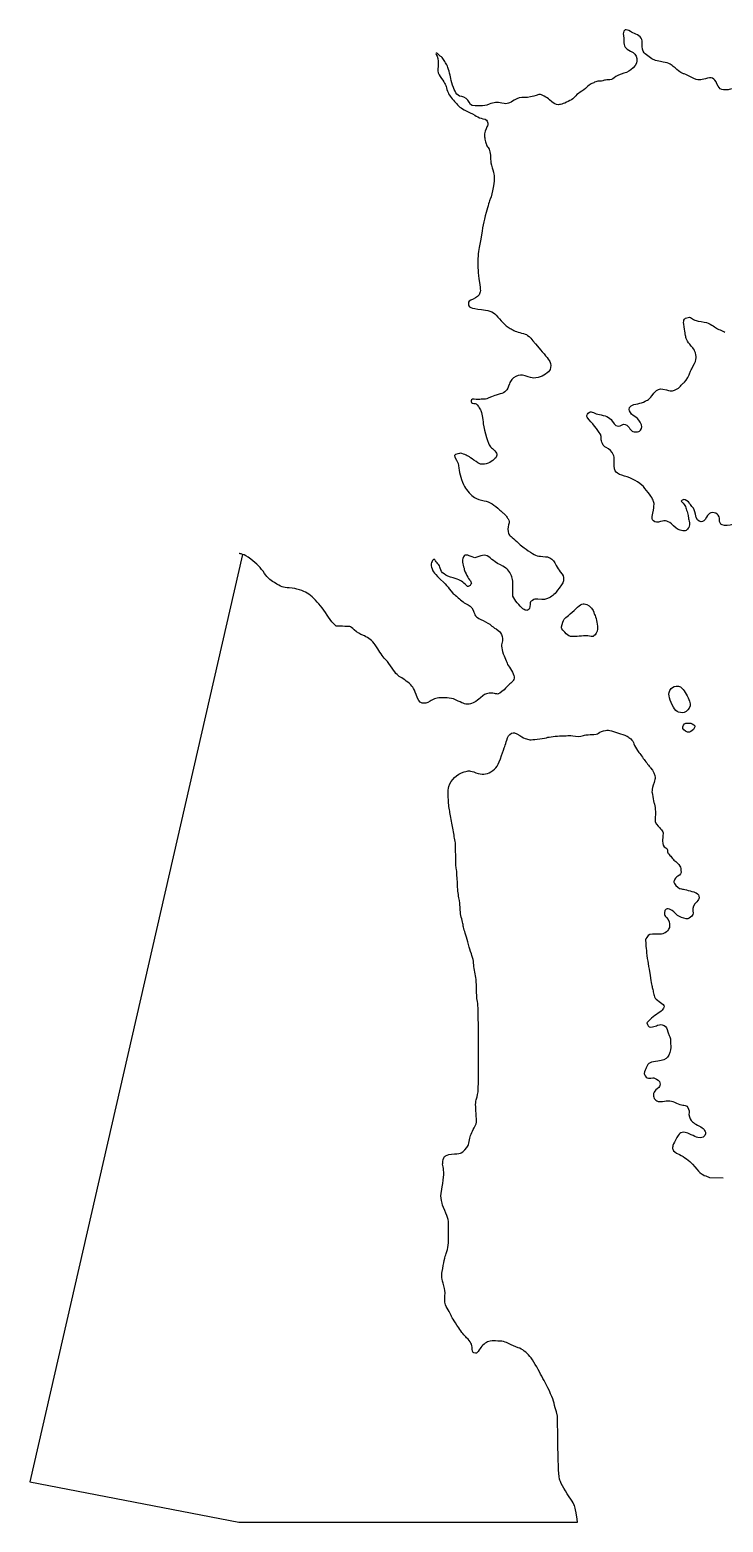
# Model space of a CAD drawing. Header units: millimetres. Extents: x -125 to 844, y -974 to -28.
# Drawn here: x -125 to 290, y -974 to -82 of the extents above; entities that cross this region are included whole.
import ezdxf

# ---------------------------------------------------------------- set-up
doc = ezdxf.new("R2010")
doc.units = ezdxf.units.MM
doc.layers.get('0').update_dxf_attribs({"linetype": 'CONTINUOUS'})

msp = doc.modelspace()

# ---------------------------------------------------------------- linework, layer by layer
for p, q in [((265.09, -363.25), (264.48, -363.72)), ((264.48, -363.72), (265.75, -365.07)), ((2.17, -395.58), (-125, -950)), ((141.05, -397.72), (138.85, -396.8)), ((143.43, -396.88), (141.05, -397.72)), ((163.91, -420.56), (163.91, -415.93)), ((165.07, -422.54), (163.91, -420.56)), ((58.16, -438.55), (56.46, -436.77)), ((61.94, -438.6), (58.16, -438.55)), ((245.82, -673.79), (243.89, -675.61)), ((243.89, -675.61), (244.29, -676.59)), ((279.16, -767.24), (281.44, -768.11)), ((120.81, -779.01), (121.66, -773.75)), ((281.44, -768.11), (289.61, -768.27)), ((121.21, -781.84), (120.81, -779.01)), ((190.58, -910.83), (189.89, -908.31)), ((190.76, -925.12), (190.58, -910.83)), ((-125, -950), (0, -974.2)), ((202.43, -974.2), (202.27, -972.42)), ((0, -974.2), (101.2, -974.2)), ((101.2, -974.2), (202.43, -974.2))]:
    msp.add_line(p, q)
for points in [[(234.16, -83), (231.56, -81.25), (229.87, -81.81), (229.87, -84.38)], [(229.87, -84.38), (229.9, -85.12), (229.98, -85.86), (230.06, -86.02)], [(230.06, -86.02), (230.16, -86.15), (230.21, -87.29), (230.21, -88.53)], [(230.21, -88.53), (230.19, -91.94), (231.09, -93.32), (234.29, -94.69)], [(237.33, -84.59), (236.35, -84.24), (234.95, -83.53), (234.16, -83)], [(241.17, -90.67), (241.54, -87.66), (240.27, -85.65), (237.33, -84.59)], [(117.95, -95.99), (117.71, -96.23), (117.74, -96.41), (118.06, -96.76)], [(119.14, -96.6), (118.48, -95.88), (118.19, -95.75), (117.95, -95.99)], [(118.06, -96.76), (119.04, -97.87), (119.38, -99.72), (119.22, -102.9)], [(120.84, -97.92), (120.39, -97.68), (119.62, -97.08), (119.14, -96.6)], [(122.37, -99.64), (121.97, -98.93), (121.29, -98.19), (120.84, -97.92)], [(234.29, -94.69), (238.63, -96.57), (239.34, -101.18), (235.88, -104.64)], [(242.44, -95.75), (241.56, -94.8), (240.96, -92.34), (241.17, -90.67)], [(248.36, -100.01), (246.99, -99.48), (243.71, -97.13), (242.44, -95.75)], [(118.96, -106.02), (118.69, -106.28), (119.62, -108.8), (120.36, -109.83)], [(119.22, -102.9), (119.12, -104.56), (119.01, -105.97), (118.96, -106.02)], [(123.98, -102.26), (123.48, -101.52), (122.77, -100.36), (122.37, -99.64)], [(126.47, -110.12), (125.99, -107.16), (124.88, -103.66), (123.98, -102.26)], [(235.88, -104.64), (233.92, -106.55), (232.54, -107.37), (230.29, -107.9)], [(252.23, -100.96), (250.9, -100.73), (249.16, -100.3), (248.36, -100.01)], [(259.79, -103.82), (258.15, -102.29), (256.59, -101.71), (252.23, -100.96)], [(265.91, -108.21), (265.06, -108.21), (262.78, -106.57), (259.79, -103.82)], [(120.36, -109.83), (122.85, -113.27), (123.67, -114.72), (124.14, -116.6)], [(129.73, -119.57), (128.64, -117.74), (126.84, -112.5), (126.47, -110.12)], [(210.61, -114.33), (210.11, -114.51), (208.97, -115.38), (208.09, -116.28)], [(212.75, -113.35), (212.09, -113.72), (211.11, -114.14), (210.61, -114.33)], [(215.53, -112.71), (214.44, -112.71), (213.65, -112.9), (212.75, -113.35)], [(218.15, -112.32), (217.57, -112.53), (216.4, -112.69), (215.53, -112.71)], [(220.72, -111.92), (219.9, -111.92), (218.73, -112.1), (218.15, -112.32)], [(224.37, -110.75), (223.44, -111.6), (222.44, -111.92), (220.72, -111.92)], [(230.29, -107.9), (228.15, -108.43), (225.56, -109.67), (224.37, -110.75)], [(270.01, -110.07), (267.92, -109.03), (266.07, -108.21), (265.91, -108.21)], [(275.4, -111.92), (273.98, -111.92), (273.45, -111.73), (270.01, -110.07)], [(279.03, -111.23), (277.71, -111.68), (276.46, -111.92), (275.4, -111.92)], [(285.91, -114.27), (284.45, -110.75), (282.68, -109.96), (279.03, -111.23)], [(288.82, -117.63), (287.36, -117.08), (286.81, -116.44), (285.91, -114.27)], [(124.14, -116.6), (124.91, -119.57), (125.7, -121.13), (127.56, -123.16)], [(127.56, -123.16), (128.48, -124.2), (129.7, -125.57), (130.25, -126.26)], [(133.35, -121.81), (131.26, -121.5), (130.62, -121.07), (129.73, -119.57)], [(137.74, -125.28), (136.84, -123.51), (135.02, -122.11), (133.35, -121.81)], [(164.57, -124.09), (163.49, -124.8), (161.95, -125.57), (161.18, -125.84)], [(170.97, -122.42), (168.62, -122.18), (166.79, -122.63), (164.57, -124.09)], [(177.83, -121.15), (176.34, -121.92), (172.67, -122.58), (170.97, -122.42)], [(179.71, -120.65), (179.23, -120.65), (178.38, -120.89), (177.83, -121.15)], [(185.76, -123.9), (184.1, -122.26), (181.11, -120.65), (179.71, -120.65)], [(191.11, -126.74), (189.52, -126.74), (187.59, -125.7), (185.76, -123.9)], [(197.96, -124.3), (195.05, -125.81), (192.48, -126.74), (191.11, -126.74)], [(200.92, -122), (200.26, -122.93), (199.5, -123.51), (197.96, -124.3)], [(204.15, -119.33), (202.62, -120.28), (201.51, -121.21), (200.92, -122)], [(208.09, -116.28), (207.2, -117.16), (205.42, -118.53), (204.15, -119.33)], [(294.51, -117.34), (291.49, -118.06), (290.09, -118.11), (288.82, -117.63)], [(130.25, -126.26), (131.76, -128.08), (133.67, -129.41), (137.05, -130.97)], [(137.05, -130.97), (138.72, -131.71), (140.94, -132.87), (142, -133.51)], [(143.93, -127.45), (139.46, -127.61), (138.83, -127.4), (137.74, -125.28)], [(142, -133.51), (143.35, -134.36), (144.49, -134.81), (145.84, -135.1)], [(149.62, -126.47), (147.53, -127.24), (146.84, -127.37), (143.93, -127.45)], [(157.35, -125.81), (154.31, -125.23), (152.66, -125.39), (149.62, -126.47)], [(161.18, -125.84), (159.86, -126.26), (159.65, -126.26), (157.35, -125.81)], [(145.84, -135.1), (148.06, -135.55), (148.59, -136), (148.83, -137.69)], [(148.35, -140.02), (147.58, -141.31), (146.84, -143.96), (146.84, -145.39)], [(148.83, -137.69), (148.99, -138.64), (148.91, -139.06), (148.35, -140.02)], [(146.84, -145.39), (146.84, -145.92), (147.08, -147.16), (147.35, -148.11)], [(147.35, -148.11), (147.64, -149.09), (147.93, -150.2), (148.01, -150.6)], [(148.01, -150.6), (148.11, -151), (148.54, -151.74), (148.99, -152.27)], [(148.99, -152.27), (149.94, -153.33), (150.52, -156), (150.55, -159.31)], [(150.55, -159.31), (150.55, -160.84), (150.76, -162.06), (151.47, -164.39)], [(152.59, -169.07), (152.93, -172.46), (151.74, -179.86), (150.28, -183.22)], [(151.47, -164.39), (151.98, -166.08), (152.48, -168.17), (152.59, -169.07)], [(150.28, -183.22), (149.97, -183.96), (148.91, -187.51), (147.9, -191.16)], [(147.9, -191.16), (146.29, -197.09), (145.79, -199.65), (144.67, -207.17)], [(143.91, -211.14), (143.22, -213.86), (142.88, -217.46), (142.9, -221.85)], [(144.67, -207.17), (144.52, -208.25), (144.17, -210.05), (143.91, -211.14)], [(142.9, -221.85), (142.9, -225.19), (143.17, -228.07), (144.25, -235.8)], [(144.17, -239.24), (143.64, -240.82), (142.24, -242.12), (140.07, -242.99)], [(144.25, -235.8), (144.52, -237.7), (144.49, -238.28), (144.17, -239.24)], [(140.07, -242.99), (137.69, -243.95), (137.32, -244.29), (137.32, -245.64)], [(137.32, -245.64), (137.32, -247.91), (138.3, -248.36), (145.12, -249.24)], [(145.12, -249.24), (148.83, -249.69), (149.6, -249.87), (151.24, -250.67)], [(151.24, -250.67), (152.77, -251.43), (153.41, -251.96), (154.91, -253.76)], [(154.91, -253.76), (157.51, -256.83), (159.68, -258.92), (161.08, -259.74)], [(266.28, -259.64), (265.91, -257.02), (265.91, -256.25), (266.17, -255.61)], [(266.17, -255.61), (266.57, -254.63), (267.41, -254.05), (268.74, -253.87)], [(268.74, -253.87), (269.77, -253.71), (270.01, -253.81), (271.94, -255.14)], [(271.94, -255.14), (272.84, -255.77), (273.61, -255.98), (276.41, -256.41)], [(276.41, -256.41), (279.24, -256.86), (280.14, -257.1), (281.91, -258)], [(281.91, -258), (283.08, -258.58), (284.51, -259.42), (285.06, -259.9)], [(161.08, -259.74), (161.77, -260.14), (162.8, -260.77), (163.38, -261.14)], [(163.38, -261.14), (164.44, -261.86), (167.24, -262.86), (170.21, -263.63)], [(170.21, -263.63), (172.85, -264.29), (173.38, -264.79), (179.55, -272.23)], [(266.96, -263.79), (266.83, -263.29), (266.51, -261.43), (266.28, -259.64)], [(267.23, -265.4), (267.23, -265.03), (267.12, -264.29), (266.96, -263.79)], [(271.49, -272.15), (268.79, -269.13), (267.23, -266.65), (267.23, -265.4)], [(285.06, -259.9), (285.64, -260.35), (286.89, -261.04), (287.84, -261.41)], [(287.84, -261.41), (288.82, -261.81), (290.09, -262.36), (290.64, -262.65)], [(179.55, -272.23), (180.55, -273.45), (182.3, -275.54), (183.44, -276.86)], [(270.8, -284.56), (273.66, -279.53), (273.98, -278.26), (273.05, -275.19)], [(273.05, -275.19), (272.65, -273.84), (272.18, -272.92), (271.49, -272.15)], [(186.16, -285.04), (185.45, -286.78), (182.03, -289.03), (178.96, -289.82)], [(183.44, -276.86), (184.55, -278.18), (185.71, -279.74), (186, -280.35)], [(186, -280.35), (186.64, -281.6), (186.69, -283.77), (186.16, -285.04)], [(269.74, -287.13), (269.82, -286.6), (270.3, -285.43), (270.8, -284.56)], [(161.82, -293.61), (160.52, -297.74), (159.44, -298.9), (156.24, -299.67)], [(163.17, -291.04), (162.69, -291.6), (162.08, -292.76), (161.82, -293.61)], [(168.33, -288.4), (166.93, -288.4), (164.28, -289.77), (163.17, -291.04)], [(174.44, -289.85), (172.93, -289.22), (169.49, -288.4), (168.33, -288.4)], [(178.96, -289.82), (176.9, -290.35), (175.66, -290.35), (174.44, -289.85)], [(263.71, -295.38), (264.19, -294.83), (264.77, -294.14), (265.03, -293.9)], [(265.03, -293.9), (265.3, -293.63), (265.91, -293.05), (266.41, -292.58)], [(266.41, -292.58), (267.68, -291.36), (269.53, -288.32), (269.74, -287.13)], [(141.95, -302.92), (140.02, -302.55), (139.07, -302.79), (138.83, -303.74)], [(144.2, -302.95), (143.83, -303.16), (143.19, -303.13), (141.95, -302.92)], [(146, -302.84), (145.26, -302.74), (144.52, -302.79), (144.2, -302.95)], [(149.49, -302.07), (147.61, -302.87), (147.06, -302.97), (146, -302.84)], [(156.24, -299.67), (154.41, -300.09), (153.96, -300.25), (149.49, -302.07)], [(243.05, -304.06), (245.16, -303), (245.53, -302.66), (247.68, -299.83)], [(247.68, -299.83), (248.26, -299.06), (249.21, -298.08), (249.82, -297.66)], [(249.82, -297.66), (251.46, -296.47), (252.39, -296.41), (255.64, -297.26)], [(255.64, -297.26), (257.49, -297.74), (258.76, -297.92), (259.34, -297.81)], [(259.34, -297.81), (260.91, -297.52), (262.84, -296.44), (263.71, -295.38)], [(138.83, -303.74), (138.64, -304.51), (139.51, -305.38), (140.44, -305.33)], [(140.44, -305.33), (141.87, -305.22), (142.08, -305.36), (143.22, -307.15)], [(143.22, -307.15), (143.88, -308.13), (144.54, -309.19), (144.7, -309.48)], [(144.7, -309.48), (145.18, -310.41), (146.05, -314.91), (146.05, -316.55)], [(208.07, -312.63), (208.28, -311.55), (209.47, -310.36), (210.32, -310.36)], [(210.32, -310.36), (210.69, -310.36), (211.85, -310.73), (212.86, -311.15)], [(212.86, -311.15), (213.89, -311.6), (215.56, -312.08), (216.56, -312.23)], [(216.56, -312.23), (220.4, -312.84), (222.06, -313.9), (224.02, -316.89)], [(233.36, -308.9), (233.36, -307.1), (235.06, -306.02), (238.6, -305.49)], [(235.8, -312.5), (234.55, -311.76), (233.36, -310.01), (233.36, -308.9)], [(238.6, -305.49), (240.29, -305.22), (241.46, -304.85), (243.05, -304.06)], [(146.05, -316.55), (146.05, -318.51), (148.7, -328.48), (149.65, -330.12)], [(209.47, -315.15), (208.09, -313.64), (207.94, -313.37), (208.07, -312.63)], [(216.38, -324.11), (216.06, -323.16), (212.06, -317.92), (209.47, -315.15)], [(224.02, -316.89), (224.5, -317.66), (225.13, -318.4), (225.45, -318.56)], [(225.45, -318.56), (226.32, -319.03), (227.89, -318.93), (228.86, -318.32)], [(228.86, -318.32), (229.37, -318.03), (230, -317.76), (230.27, -317.76)], [(230.27, -317.76), (231.17, -317.76), (232.89, -318.85), (233.31, -319.7)], [(233.31, -319.7), (233.55, -320.17), (234.16, -320.91), (234.63, -321.39)], [(239.95, -316.49), (238.92, -314.62), (238.31, -314.03), (235.8, -312.5)], [(240.14, -321.36), (241.41, -320.09), (241.35, -319.01), (239.95, -316.49)], [(216.64, -326.36), (216.64, -325.62), (216.54, -324.62), (216.38, -324.11)], [(217.43, -329.33), (216.8, -328.08), (216.61, -327.37), (216.64, -326.36)], [(219.71, -331.66), (218.44, -331.05), (218.18, -330.78), (217.43, -329.33)], [(234.63, -321.39), (235.45, -322.21), (235.64, -322.26), (237.38, -322.26)], [(237.38, -322.26), (239.13, -322.26), (239.29, -322.21), (240.14, -321.36)], [(130.92, -335.41), (128.4, -336.05), (128.3, -336.47), (130.1, -339.25)], [(134.33, -335.65), (132.61, -335.02), (132.53, -334.99), (130.92, -335.41)], [(140.6, -339.22), (137.37, -336.92), (136.82, -336.58), (134.33, -335.65)], [(149.65, -330.12), (150.02, -330.73), (150.94, -331.76), (151.71, -332.37)], [(151.71, -332.37), (153.96, -334.17), (154.75, -336.02), (153.91, -337.53)], [(153.91, -337.53), (153.72, -337.85), (152.8, -338.69), (151.84, -339.43)], [(223.92, -335.97), (223.12, -334.22), (221.38, -332.45), (219.71, -331.66)], [(224.45, -340.39), (224.5, -337.61), (224.42, -337.05), (223.92, -335.97)], [(130.1, -339.25), (131.29, -341.13), (131.34, -341.26), (131.55, -344.01)], [(131.55, -344.01), (131.79, -347.21), (133.14, -351.58), (134.96, -355.1)], [(147.85, -341.37), (144.94, -342.13), (144.36, -341.95), (140.6, -339.22)], [(151.84, -339.43), (150.42, -340.55), (149.67, -340.89), (147.85, -341.37)], [(225.64, -346.45), (224.66, -345.36), (224.37, -344.01), (224.45, -340.39)], [(230.64, -348.83), (228.41, -348.24), (226.46, -347.32), (225.64, -346.45)], [(134.96, -355.1), (136.08, -357.24), (139.01, -360.44), (140.94, -361.61)], [(241.88, -355.04), (239.71, -352.66), (234.71, -349.91), (230.64, -348.83)], [(247.76, -363.19), (247.17, -361.63), (244.53, -357.98), (241.88, -355.04)], [(140.94, -361.61), (142.16, -362.35), (144.59, -363.17), (146.69, -363.56)], [(146.69, -363.56), (149.73, -364.12), (153.06, -366.1), (155.97, -369.09)], [(247.54, -370.95), (248.52, -365.44), (248.55, -365.28), (247.76, -363.19)], [(266.07, -362.74), (265.88, -362.74), (265.43, -362.96), (265.09, -363.25)], [(265.75, -365.07), (266.57, -365.95), (267.12, -366.84), (267.36, -367.69)], [(269.45, -364.91), (268.98, -364.04), (266.91, -362.74), (266.07, -362.74)], [(270.96, -366.92), (270.4, -366.29), (269.74, -365.39), (269.45, -364.91)], [(155.97, -369.09), (156.71, -369.83), (157.72, -370.68), (158.25, -371)], [(158.25, -371), (158.78, -371.29), (159.46, -371.98), (159.78, -372.51)], [(159.78, -372.51), (160.1, -373.04), (160.66, -373.86), (161.03, -374.36)], [(161.03, -374.36), (161.77, -375.39), (161.82, -376.24), (161.26, -377.83)], [(247.91, -375.55), (246.99, -374.76), (246.94, -374.25), (247.54, -370.95)], [(267.36, -367.69), (267.57, -368.38), (267.97, -369.78), (268.29, -370.81)], [(268.29, -370.81), (268.58, -371.82), (268.82, -372.96), (268.82, -373.3)], [(268.82, -373.3), (268.82, -373.67), (269, -374.73), (269.24, -375.68)], [(273.02, -371.53), (272.73, -369.46), (272.26, -368.41), (270.96, -366.92)], [(276.49, -376.11), (274.66, -376.11), (273.45, -374.46), (273.02, -371.53)], [(279.69, -373.43), (278.58, -375.39), (277.73, -376.11), (276.49, -376.11)], [(282.34, -370.84), (281.09, -371.37), (280.62, -371.85), (279.69, -373.43)], [(287.5, -374.97), (287.92, -372.35), (284.74, -369.83), (282.34, -370.84)], [(161.26, -377.83), (160.79, -379.15), (160.76, -381.82), (161.21, -383.12)], [(161.21, -383.12), (161.42, -383.73), (161.98, -384.36), (162.82, -384.97)], [(252.2, -376), (250.24, -376.66), (249.11, -376.53), (247.91, -375.55)], [(259.85, -378.46), (256.43, -375.36), (255.22, -374.97), (252.2, -376)], [(265.4, -381.42), (263.13, -381.19), (262.49, -380.84), (259.85, -378.46)], [(267.97, -380.89), (267.18, -381.56), (266.99, -381.58), (265.4, -381.42)], [(269.24, -378.78), (268.95, -379.68), (268.5, -380.42), (267.97, -380.89)], [(269.24, -375.68), (269.64, -377.27), (269.64, -377.48), (269.24, -378.78)], [(289.06, -377.98), (287.89, -377.48), (287.28, -376.32), (287.5, -374.97)], [(295.33, -377.8), (293.66, -378.46), (290.46, -378.57), (289.06, -377.98)], [(162.82, -384.97), (163.54, -385.47), (165.07, -386.82), (166.24, -387.93)], [(166.24, -387.93), (168.38, -390.02), (169.17, -390.68), (173.04, -393.44)], [(2.17, -395.58), (1.16, -395.26), (0.26, -395.02), (0.16, -395.02)], [(7.09, -398.44), (4.6, -396.58), (3.62, -396), (2.17, -395.58)], [(15.4, -406.93), (13.04, -403.54), (10.8, -401.24), (7.09, -398.44)], [(114.99, -401.29), (114.86, -401.88), (115.01, -402.7), (115.52, -404.15)], [(116.31, -398.7), (115.73, -399.18), (115.2, -400.21), (114.99, -401.29)], [(117.32, -399.1), (116.81, -398.41), (116.71, -398.38), (116.31, -398.7)], [(118.98, -401.19), (118.37, -400.45), (117.63, -399.52), (117.32, -399.1)], [(120.39, -403.89), (120.17, -402.91), (119.78, -402.11), (118.98, -401.19)], [(134.01, -398.12), (133.54, -399.42), (133.54, -399.55), (134.01, -401.29)], [(135.81, -396), (134.78, -396.16), (134.62, -396.35), (134.01, -398.12)], [(134.01, -401.29), (134.25, -402.27), (134.62, -403.78), (134.81, -404.6)], [(138.85, -396.8), (137.29, -396.13), (136.42, -395.9), (135.81, -396)], [(151.34, -398.59), (148.59, -395.95), (146.98, -395.58), (143.43, -396.88)], [(156.45, -401.93), (153.88, -400.58), (152.37, -399.6), (151.34, -398.59)], [(173.04, -393.44), (176.9, -396.19), (178.06, -396.64), (181.72, -396.85)], [(181.72, -396.85), (184.44, -397.01), (185, -397.11), (186.06, -397.75)], [(186.06, -397.75), (187.67, -398.67), (188.78, -400), (189.84, -402.27)], [(21.27, -412.49), (17.99, -410.42), (17.54, -410.02), (15.4, -406.93)], [(115.52, -404.15), (116.28, -406.32), (116.23, -406.27), (122.5, -412.35)], [(128.19, -409.68), (123.4, -408.38), (120.94, -406.59), (120.39, -403.89)], [(135.26, -413.39), (133.51, -411.56), (131.68, -410.61), (128.19, -409.68)], [(134.81, -404.6), (135.12, -405.98), (137.53, -410.69), (138.14, -411.03)], [(162.59, -407.59), (160.76, -404.31), (160.42, -403.97), (156.45, -401.93)], [(163.91, -415.93), (163.91, -410.58), (163.78, -409.76), (162.59, -407.59)], [(189.84, -402.27), (190.34, -403.3), (191.4, -404.97), (192.22, -406)], [(192.22, -406), (193.99, -408.25), (194.26, -408.83), (194.23, -410.45)], [(30.16, -415.66), (26.33, -415.45), (25.51, -415.16), (21.27, -412.49)], [(36.33, -416.8), (33.95, -416.03), (32.91, -415.82), (30.16, -415.66)], [(44.79, -421.98), (41.91, -419.21), (40.01, -418.02), (36.33, -416.8)], [(122.5, -412.35), (123.56, -413.36), (125.04, -415.1), (125.81, -416.19)], [(125.81, -416.19), (127.4, -418.41), (128.22, -419.36), (128.59, -419.36)], [(137.58, -414.6), (136.76, -414.95), (136.74, -414.92), (135.26, -413.39)], [(138.8, -413.52), (138.59, -413.91), (138.03, -414.42), (137.58, -414.6)], [(138.14, -411.03), (138.27, -411.14), (138.56, -411.53), (138.77, -411.98)], [(138.77, -411.98), (139.14, -412.67), (139.14, -412.83), (138.8, -413.52)], [(191.56, -415.82), (188.81, -419.55), (187.99, -420.34), (185.58, -421.53)], [(194.23, -410.45), (194.23, -411.96), (193.86, -412.72), (191.56, -415.82)], [(52.73, -431.88), (50.01, -427.67), (47.63, -424.71), (44.79, -421.98)], [(128.59, -419.36), (128.72, -419.36), (129.86, -420.32), (131.07, -421.48)], [(131.07, -421.48), (133.22, -423.49), (134.88, -424.68), (137.16, -425.85)], [(137.16, -425.85), (138.72, -426.64), (140.1, -428.36), (140.6, -430.21)], [(171.19, -428.92), (169.89, -428.52), (166.58, -425.08), (165.07, -422.54)], [(174.15, -425.32), (174.04, -427.83), (173.86, -428.33), (172.98, -428.78)], [(175.55, -423.1), (174.28, -423.97), (174.23, -424.05), (174.15, -425.32)], [(178.86, -422.41), (176.9, -422.22), (176.85, -422.22), (175.55, -423.1)], [(185.58, -421.53), (183.2, -422.7), (182.54, -422.8), (178.86, -422.41)], [(197.22, -432.06), (198.38, -431.14), (200.32, -429.39), (201.53, -428.15)], [(201.53, -428.15), (204.39, -425.26), (205.93, -424.66), (208.17, -425.58)], [(208.17, -425.58), (209.84, -426.3), (212.2, -429), (212.2, -430.24)], [(56.46, -436.77), (55.54, -435.8), (53.87, -433.57), (52.73, -431.88)], [(140.6, -430.21), (141.29, -432.59), (141.98, -433.26), (146.02, -435.16)], [(146.02, -435.16), (148.19, -436.19), (150.05, -437.25), (150.73, -437.91)], [(172.98, -428.78), (172.32, -429.13), (171.98, -429.15), (171.19, -428.92)], [(193.01, -438.89), (193.33, -436.93), (193.94, -435.13), (194.55, -434.42)], [(194.55, -434.42), (194.87, -434.02), (196.08, -432.96), (197.22, -432.06)], [(212.2, -430.24), (212.2, -430.42), (212.57, -431.32), (213.02, -432.22)], [(213.02, -432.22), (213.92, -434.1), (214.68, -438.23), (214.52, -440.4)], [(66.28, -438.79), (65.96, -438.71), (64, -438.63), (61.94, -438.6)], [(68.95, -440.69), (67.79, -439.71), (66.6, -438.86), (66.28, -438.79)], [(74.08, -443.84), (72.68, -443.42), (70.96, -442.36), (68.95, -440.69)], [(76.89, -445.32), (75.72, -444.61), (74.45, -443.94), (74.08, -443.84)], [(83.08, -452.07), (81.02, -448.65), (79.24, -446.72), (76.89, -445.32)], [(150.73, -437.91), (151.37, -438.49), (152.74, -439.5), (153.78, -440.19)], [(153.78, -440.19), (156, -441.62), (156.18, -441.8), (157.03, -443.57)], [(157.03, -443.57), (157.8, -445.11), (157.85, -446.41), (157.29, -448.79)], [(194.89, -442.12), (192.83, -440), (192.83, -440), (193.01, -438.89)], [(197.86, -444.53), (197.27, -444.34), (196.14, -443.42), (194.89, -442.12)], [(206.19, -444.34), (202.67, -444.74), (198.76, -444.82), (197.86, -444.53)], [(209.66, -444.5), (208.54, -444.31), (207.09, -444.24), (206.19, -444.34)], [(212.28, -444.39), (211.67, -444.76), (211.38, -444.79), (209.66, -444.5)], [(214.52, -440.4), (214.39, -441.85), (213.39, -443.65), (212.28, -444.39)], [(88.11, -458.92), (86.68, -457.44), (84.75, -454.77), (83.08, -452.07)], [(157.29, -448.79), (156.95, -450.35), (156.95, -450.64), (157.45, -452.7)], [(157.45, -452.7), (157.74, -453.95), (158.43, -455.96), (158.99, -457.2)], [(91.68, -463.68), (90.41, -461.78), (88.82, -459.63), (88.11, -458.92)], [(97.37, -469.5), (95.17, -468.39), (94.01, -467.17), (91.68, -463.68)], [(158.99, -457.2), (159.54, -458.44), (160.21, -460), (160.44, -460.69)], [(160.44, -460.69), (160.71, -461.38), (161.55, -462.86), (162.37, -463.95)], [(162.37, -463.95), (164.49, -466.86), (165.13, -469.45), (164.09, -471.01)], [(104.03, -474.93), (103, -473.45), (99.48, -470.59), (97.37, -469.5)], [(164.09, -471.01), (163.86, -471.38), (162.9, -472.33), (161.98, -473.08)], [(105.97, -479.27), (105.36, -477.39), (104.7, -475.83), (104.03, -474.93)], [(109.59, -484.48), (107.95, -484.03), (107.05, -482.73), (105.97, -479.27)], [(125.81, -481.52), (122.77, -481.12), (118.48, -481.33), (117.08, -481.91)], [(131.1, -483.26), (128.64, -482.04), (127.82, -481.78), (125.81, -481.52)], [(144.44, -481.38), (142.11, -483.5), (139.51, -484.98), (137.72, -485.17)], [(149.73, -478.63), (147.21, -479.11), (146.58, -479.45), (144.44, -481.38)], [(152.85, -478.79), (151.53, -478.45), (150.87, -478.42), (149.73, -478.63)], [(155.13, -479.05), (154.81, -479.13), (153.78, -479.03), (152.85, -478.79)], [(159.52, -475.54), (158.64, -476.75), (156.05, -478.82), (155.13, -479.05)], [(161.98, -473.08), (161.05, -473.82), (159.97, -474.93), (159.52, -475.54)], [(257.18, -479.21), (257.18, -477.81), (258.15, -475.85), (259.24, -475.09)], [(261.28, -488.84), (259.48, -486.91), (257.18, -481.52), (257.18, -479.21)], [(259.24, -475.09), (260.46, -474.24), (262.63, -474.13), (264.05, -474.87)], [(264.05, -474.87), (265.19, -475.48), (267.15, -478.21), (268.71, -481.38)], [(268.71, -481.38), (270.09, -484.19), (270.25, -485.78), (269.27, -487.49)], [(114.3, -483.39), (112.29, -484.58), (111.1, -484.88), (109.59, -484.48)], [(117.08, -481.91), (116.5, -482.15), (115.25, -482.81), (114.3, -483.39)], [(137.72, -485.17), (136.02, -485.38), (134.41, -484.9), (131.1, -483.26)], [(265.3, -490.27), (263.58, -490.27), (262.15, -489.77), (261.28, -488.84)], [(269.27, -487.49), (268.39, -489.06), (266.65, -490.27), (265.3, -490.27)], [(265.56, -499.61), (265.19, -498.32), (266.01, -496.81), (267.23, -496.6)], [(269.43, -501.81), (268.08, -502.15), (265.93, -500.96), (265.56, -499.61)], [(267.23, -496.6), (269, -496.28), (269.98, -496.36), (271.15, -496.91)], [(272.34, -499.59), (271.81, -500.51), (270.43, -501.57), (269.43, -501.81)], [(271.15, -496.91), (272.68, -497.68), (273.02, -498.42), (272.34, -499.59)], [(159.01, -510.38), (159.33, -509.59), (159.89, -507.92), (160.23, -506.7)], [(160.23, -506.7), (160.87, -504.4), (161.61, -503.29), (163.04, -502.55)], [(163.04, -502.55), (164.31, -501.89), (165.1, -502.1), (168.12, -503.95)], [(168.12, -503.95), (171.4, -505.94), (172.72, -506.41), (174.86, -506.41)], [(174.86, -506.41), (176.74, -506.41), (183.12, -505.49), (184.84, -504.96)], [(184.84, -504.96), (186.43, -504.48), (192.11, -503.93), (193.23, -504.14)], [(193.23, -504.14), (193.65, -504.22), (194.76, -504.16), (195.69, -503.98)], [(195.69, -503.98), (197.09, -503.74), (197.75, -503.74), (199.68, -504.11)], [(199.68, -504.11), (202.04, -504.56), (203.84, -504.48), (206.03, -503.79)], [(206.03, -503.79), (206.51, -503.66), (208.33, -503.48), (210.13, -503.37)], [(210.13, -503.37), (213.78, -503.18), (214.18, -503.11), (215.11, -502.39)], [(215.11, -502.39), (216.11, -501.6), (217.41, -501.12), (219.31, -500.86)], [(219.31, -500.86), (221.22, -500.59), (221.14, -500.57), (228.2, -502.87)], [(228.2, -502.87), (232.65, -504.32), (232.6, -504.3), (234.34, -505.96)], [(234.34, -505.96), (235.43, -506.99), (235.85, -507.6), (236.27, -508.95)], [(150.68, -525.52), (154.09, -523.4), (155.07, -521.92), (157.11, -515.81)], [(157.11, -515.81), (157.85, -513.61), (158.7, -511.18), (159.01, -510.38)], [(236.27, -508.95), (236.62, -509.98), (237.46, -511.49), (238.47, -512.87)], [(238.47, -512.87), (239.37, -514.11), (241.11, -516.52), (242.36, -518.21)], [(125.62, -534.3), (126.87, -530.23), (130.23, -527.02), (134.81, -525.57)], [(134.81, -525.57), (137.32, -524.77), (138.03, -524.83), (141.76, -526.12)], [(141.76, -526.12), (145.49, -527.45), (147.82, -527.29), (150.68, -525.52)], [(242.36, -518.21), (243.6, -519.91), (245.35, -522.16), (246.25, -523.19)], [(246.25, -523.19), (247.91, -525.12), (248.97, -527.39), (248.97, -529.03)], [(125.25, -540.91), (125.1, -536.52), (125.12, -535.99), (125.62, -534.3)], [(248.34, -531.94), (246.75, -537.24), (246.83, -536.6), (247.49, -540.44)], [(248.97, -529.03), (248.97, -529.46), (248.68, -530.78), (248.34, -531.94)], [(126.07, -549.14), (125.62, -546.76), (125.36, -544.22), (125.25, -540.91)], [(247.49, -540.44), (247.84, -542.34), (248.23, -544.14), (248.39, -544.43)], [(127.53, -557.21), (127.08, -554.67), (126.42, -551.02), (126.07, -549.14)], [(248.39, -544.43), (248.95, -545.47), (249.34, -550.39), (249.03, -552.34)], [(249.03, -552.34), (248.58, -555.07), (248.92, -556.18), (250.8, -558.14)], [(128.98, -565.23), (128.64, -563.35), (127.98, -559.75), (127.53, -557.21)], [(250.8, -558.14), (251.65, -559.01), (252.65, -560.23), (253.07, -560.84)], [(253.07, -560.84), (253.74, -561.87), (253.79, -562.08), (253.6, -563.48)], [(129.65, -575.15), (129.65, -569.25), (129.57, -568.25), (128.98, -565.23)], [(253.6, -563.48), (253.5, -564.33), (253.39, -565.84), (253.39, -566.87)], [(253.39, -566.87), (253.37, -569.12), (253.84, -570.18), (255.32, -571.1)], [(130.07, -583.94), (129.75, -582.24), (129.65, -580.1), (129.65, -575.15)], [(255.32, -571.1), (256.3, -571.71), (256.38, -571.87), (256.38, -572.9)], [(256.38, -572.9), (256.38, -573.8), (256.54, -574.2), (257.07, -574.7)], [(257.07, -574.7), (257.44, -575.05), (258.15, -575.95), (258.66, -576.69)], [(258.66, -576.69), (259.13, -577.4), (260.09, -578.41), (260.72, -578.86)], [(260.72, -578.86), (261.38, -579.33), (262.44, -580.34), (263.08, -581.1)], [(130.7, -591.74), (130.6, -588.54), (130.33, -585.23), (130.07, -583.94)], [(262.47, -587.98), (261.59, -588.41), (261.12, -588.88), (260.69, -589.76)], [(264.37, -584.41), (264.53, -586.66), (264.32, -587.03), (262.47, -587.98)], [(263.08, -581.1), (264.19, -582.4), (264.27, -582.59), (264.37, -584.41)], [(131.6, -601), (131.07, -598.17), (130.86, -596), (130.7, -591.74)], [(260.69, -589.76), (260.35, -590.39), (260.09, -591.16), (260.09, -591.48)], [(260.09, -591.48), (260.09, -592.24), (262.39, -594.78), (263.5, -595.26)], [(263.5, -595.26), (264.03, -595.47), (265.11, -595.74), (265.91, -595.84)], [(265.91, -595.84), (267.81, -596.11), (272.1, -597.3), (273.47, -597.98)], [(132.29, -606.27), (132.29, -605.39), (131.97, -603.04), (131.6, -601)], [(133.51, -614.52), (132.79, -612.14), (132.29, -608.67), (132.29, -606.27)], [(273.84, -603.25), (271.99, -605.05), (271.36, -606.56), (271.54, -608.75)], [(273.47, -597.98), (274.72, -598.59), (275.17, -599.36), (275.17, -600.9)], [(275.17, -600.9), (275.17, -601.85), (275.01, -602.14), (273.84, -603.25)], [(134.14, -617.43), (134.14, -617.03), (133.85, -615.71), (133.51, -614.52)], [(255.08, -608.17), (254.69, -608.67), (254.53, -609.26), (254.53, -610.18)], [(254.53, -610.18), (254.53, -611.35), (254.64, -611.58), (255.72, -612.75)], [(261.14, -610.26), (258.29, -607.51), (256.17, -606.8), (255.08, -608.17)], [(255.72, -612.75), (257.25, -614.39), (257.84, -616), (257.57, -617.93)], [(266.12, -613.15), (263.74, -612.48), (263.08, -612.11), (261.14, -610.26)], [(270.17, -612.59), (269.03, -613.54), (268.05, -613.67), (266.12, -613.15)], [(271.54, -608.75), (271.73, -610.68), (271.44, -611.5), (270.17, -612.59)], [(134.81, -620.18), (134.43, -619.07), (134.14, -617.86), (134.14, -617.43)], [(137.82, -630.37), (136.63, -626.11), (135.55, -622.43), (134.81, -620.18)], [(249.29, -622.67), (246.09, -622.46), (245.08, -622.83), (243.89, -624.65)], [(256.25, -620.66), (254.64, -622.43), (252.97, -622.94), (249.29, -622.67)], [(257.57, -617.93), (257.44, -619.13), (257.2, -619.57), (256.25, -620.66)], [(139.41, -635.48), (138.96, -634.29), (138.24, -631.96), (137.82, -630.37)], [(243.89, -624.65), (243.15, -625.79), (243.13, -625.98), (243.28, -627.72)], [(243.28, -627.72), (243.36, -628.73), (243.55, -630.87), (243.68, -632.49)], [(243.68, -632.49), (243.81, -634.07), (244.16, -636.88), (244.48, -638.7)], [(140.36, -639.97), (140.26, -638.49), (139.91, -636.93), (139.41, -635.48)], [(141.66, -648.63), (141.05, -645.85), (140.55, -642.57), (140.36, -639.97)], [(244.48, -638.7), (244.79, -640.53), (245.27, -643.39), (245.53, -645.05)], [(142.08, -655.11), (142.08, -651.96), (141.95, -649.9), (141.66, -648.63)], [(245.53, -645.05), (246.54, -651.27), (246.88, -653.15), (247.25, -654.45)], [(142.64, -662.91), (142.24, -660.56), (142.08, -658.55), (142.08, -655.11)], [(247.25, -654.45), (247.44, -655.16), (247.7, -656.43), (247.78, -657.23)], [(247.78, -657.23), (247.89, -658.02), (248.26, -659.32), (248.6, -660.06)], [(248.6, -660.06), (249.16, -661.22), (249.63, -661.7), (251.43, -662.94)], [(143.27, -691.09), (143.19, -667.2), (143.17, -665.96), (142.64, -662.91)], [(254.26, -666.09), (254.26, -667.12), (252.62, -668.79), (249.77, -670.67)], [(251.43, -662.94), (254.03, -664.74), (254.26, -665), (254.26, -666.09)], [(244.29, -676.59), (244.92, -678.1), (245.69, -678.47), (247.41, -678.1)], [(249.77, -670.67), (248.68, -671.38), (246.91, -672.78), (245.82, -673.79)], [(247.41, -678.1), (248.21, -677.94), (249.56, -677.52), (250.4, -677.15)], [(250.4, -677.15), (252.07, -676.46), (252.52, -676.49), (254.42, -677.36)], [(254.42, -677.36), (255.64, -677.94), (256.14, -678.87), (256.51, -681.14)], [(256.51, -681.14), (256.62, -681.7), (256.99, -682.65), (257.39, -683.21)], [(257.39, -683.21), (258.1, -684.29), (258.18, -685.06), (258.31, -690.43)], [(141.95, -721.62), (143.4, -716.62), (143.35, -718.19), (143.27, -691.09)], [(258.31, -690.43), (258.37, -691.86), (257.28, -695.06), (256.38, -696.17)], [(242.99, -703.98), (242.28, -705.56), (242.25, -706.33), (242.91, -707.28)], [(243.76, -702.2), (243.55, -702.71), (243.21, -703.5), (242.99, -703.98)], [(250.61, -698.53), (246.35, -698.9), (244.74, -699.74), (243.76, -702.2)], [(256.38, -696.17), (255.38, -697.47), (253.31, -698.31), (250.61, -698.53)], [(242.91, -707.28), (243.95, -708.74), (244.16, -708.85), (246.33, -708.66)], [(246.33, -708.66), (248.23, -708.5), (248.39, -708.53), (249.82, -709.37)], [(249.82, -709.37), (251.41, -710.3), (251.88, -710.96), (251.88, -712.39)], [(251.88, -712.39), (251.88, -713.71), (251.72, -713.98), (250.11, -715.17)], [(141.66, -725.86), (141.53, -723.74), (141.58, -722.84), (141.95, -721.62)], [(250.11, -715.17), (247.94, -716.81), (247.31, -719.03), (248.44, -720.91)], [(248.44, -720.91), (249.5, -722.68), (251.35, -723.16), (254.56, -722.5)], [(254.56, -722.5), (257.02, -722), (258.42, -722.21), (261.62, -723.64)], [(141.98, -735.59), (142.13, -734.77), (142.05, -732.55), (141.66, -725.86)], [(261.62, -723.64), (263, -724.24), (264.61, -724.75), (265.54, -724.85)], [(265.54, -724.85), (266.38, -724.96), (267.41, -725.25), (267.81, -725.54)], [(267.81, -725.54), (268.76, -726.2), (269.45, -728.08), (269.24, -729.32)], [(269.24, -729.32), (268.95, -730.81), (269.53, -733.05), (270.46, -734.09)], [(138.01, -745.62), (138.43, -743), (139.07, -741.34), (140.68, -738.51)], [(140.68, -738.51), (141.29, -737.39), (141.9, -736.1), (141.98, -735.59)], [(270.46, -734.09), (271.28, -735.04), (273.21, -736.31), (276.23, -737.92)], [(276.23, -737.92), (277.63, -738.66), (278.05, -739.06), (278.55, -740.04)], [(278.55, -740.04), (278.87, -740.67), (279.14, -741.55), (279.14, -741.97)], [(133.01, -753.45), (134.06, -752.9), (136.37, -750.38), (137.05, -749.04)], [(137.05, -749.04), (137.37, -748.4), (137.8, -746.87), (138.01, -745.62)], [(261.99, -744.22), (259.42, -748.72), (259.03, -749.88), (259.56, -751.28)], [(264.35, -741.52), (263.47, -741.87), (263.1, -742.29), (261.99, -744.22)], [(270.46, -742.53), (267.44, -740.94), (266.25, -740.75), (264.35, -741.52)], [(274.4, -744.27), (273.74, -744.11), (271.97, -743.32), (270.46, -742.53)], [(279.14, -741.97), (279.14, -743.64), (276.67, -744.83), (274.4, -744.27)], [(122, -758.56), (122.61, -754.99), (123.53, -754.41), (128.88, -754.06)], [(128.88, -754.06), (130.89, -753.9), (132.56, -753.67), (133.01, -753.45)], [(259.56, -751.28), (260.03, -752.55), (260.85, -753.22), (263.42, -754.43)], [(263.42, -754.43), (266.28, -755.78), (269.53, -758.22), (271.2, -760.17)], [(121.66, -773.75), (122.61, -767.9), (122.74, -764.12), (122.11, -761.74)], [(122.11, -761.74), (121.79, -760.57), (121.79, -759.94), (122, -758.56)], [(271.2, -760.17), (275.27, -765.07), (276.6, -766.26), (279.16, -767.24)], [(123.11, -787.85), (121.84, -785.12), (121.58, -784.28), (121.21, -781.84)], [(125.41, -800.79), (125.41, -793.04), (125.33, -792.56), (123.11, -787.85)], [(123.96, -813.54), (125.15, -810.23), (125.41, -807.98), (125.41, -800.79)], [(121.58, -824.39), (122.42, -819.41), (123.32, -815.26), (123.96, -813.54)], [(122.56, -832.88), (121.23, -828.46), (121.1, -827.25), (121.58, -824.39)], [(123.19, -839.1), (123.35, -835.71), (123.35, -835.55), (122.56, -832.88)], [(125.17, -847.35), (123.16, -844.02), (122.95, -843.2), (123.19, -839.1)], [(126.74, -850.24), (126.58, -849.82), (125.86, -848.52), (125.17, -847.35)], [(131.47, -858.04), (128.51, -853.57), (127.13, -851.32), (126.74, -850.24)], [(136.21, -864.02), (134.67, -862.52), (133.24, -860.74), (131.47, -858.04)], [(139.59, -870.69), (139.28, -867.6), (138.69, -866.43), (136.21, -864.02)], [(141.47, -873.13), (140.07, -873.13), (139.78, -872.78), (139.59, -870.69)], [(143.75, -871.14), (142.69, -872.94), (142.5, -873.13), (141.47, -873.13)], [(148.64, -866.43), (146.95, -867.2), (144.89, -869.18), (143.75, -871.14)], [(153.46, -865.88), (150.34, -865.85), (149.73, -865.93), (148.64, -866.43)], [(161.71, -867.57), (159.68, -866.33), (157.53, -865.88), (153.46, -865.88)], [(167.08, -869.95), (165.31, -869.39), (163.04, -868.39), (161.71, -867.57)], [(174.04, -875.11), (172.16, -872.73), (169.33, -870.64), (167.08, -869.95)], [(180.47, -885.69), (178.78, -882.23), (175.79, -877.25), (174.04, -875.11)], [(183.12, -890.72), (182.38, -889.4), (181.19, -887.15), (180.47, -885.69)], [(188.54, -903.13), (187.83, -900.27), (185.45, -894.82), (183.12, -890.72)], [(189.89, -908.31), (189.49, -906.94), (188.89, -904.61), (188.54, -903.13)], [(191.69, -948.43), (191.21, -945.09), (190.95, -937.84), (190.76, -925.12)], [(197.51, -958.98), (194.44, -954.33), (191.88, -949.64), (191.69, -948.43)], [(201.37, -966.81), (200.79, -964.14), (200.45, -963.45), (197.51, -958.98)], [(202.27, -972.42), (202.09, -970.2), (202.04, -969.91), (201.37, -966.81)]]:
    msp.add_open_spline(points, degree=3)

doc.saveas('drawing.dxf')
